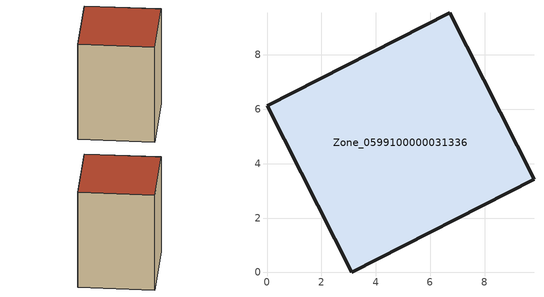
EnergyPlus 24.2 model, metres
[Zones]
Zone_0599100000031336
 floor ground (C_G): 0,6.14 6.72,9.56 9.82,3.43 3.11,0 z3.35
 wall outside (C_F): 6.72,9.56 0,6.14 3.11,0 9.82,3.43 6.72,9.56 z3.35:12.8
 roof outside (C_R): 3.11,0 9.82,3.43 6.72,9.56 0,6.14 z12.8
[BUILDING]
Pand.0599100000031336: North Axis=0; Terrain=City; Loads Convergence Tolerance Value=0.04; Temperature Convergence Tolerance Value=0.4; Solar Distribution=FullExterior; Maximum Number of Warmup Days=25; Minimum Number of Warmup Days=1
[Site:Location]
Rotterdam.The.Hague.AP_ZH_NLD Design_Conditions: Latitude=51.96; Longitude=4.45; Time Zone=1; Elevation=-4.5
[SITE:GROUNDTEMPERATURE:BUILDINGSURFACE]
18, 18, 18, 18, 18, 18, 18, 18, 18, 18, 18, 18
[MATERIAL] Thermal Absorptance=0.9; Solar Absorptance=0.7; Visible Absorptance=0.7
Name | Roughness | Thickness | Conductivity | Density | Specific Heat
G.TC.1946 | MediumSmooth | 0.15 | 1 | 540 | 1210
F.TC.1946 | Rough | 0.3 | 0.857143 | 1920 | 840
R.TC.1946 | MediumRough | 0.2 | 0.909091 | 1500 | 1000
[CONSTRUCTION]
C_G: G.TC.1946
C_F: F.TC.1946
C_R: R.TC.1946
[ZONE]
Zone_0599100000031336: Type=1; Multiplier=1; Ceiling Height=Autocalculate; Volume=Autocalculate; Floor Area=autocalculate; Part of Total Floor Area=Yes
[ZONEINFILTRATION:DESIGNFLOWRATE]
Infil_Zone_0599100000031336: Zone or ZoneList or Space or SpaceList=Zone_0599100000031336; Schedule=AlwaysOn; Design Flow Rate Calculation Method=Flow/Area; Flow Rate per Floor Area=0.003; Constant Term Coefficient=1; Temperature Term Coefficient=0; Velocity Term Coefficient=0; Velocity Squared Term Coefficient=0
[HVACTEMPLATE:ZONE:IDEALLOADSAIRSYSTEM]
Zone_0599100000031336: Maximum Heating Supply Air Temperature=50; Minimum Cooling Supply Air Temperature=13; Maximum Heating Supply Air Humidity Ratio=0.0156; Minimum Cooling Supply Air Humidity Ratio=0.0077; Heating Limit=NoLimit; Cooling Limit=NoLimit; Dehumidification Control Type=ConstantSensibleHeatRatio; Cooling Sensible Heat Ratio=0.7; Dehumidification Setpoint=60; Humidification Control Type=None; Humidification Setpoint=30; Outdoor Air Method=None; Outdoor Air Flow Rate per Person=0.00944; Outdoor Air Flow Rate per Zone Floor Area=0; Outdoor Air Flow Rate per Zone=0; Demand Controlled Ventilation Type=None; Outdoor Air Economizer Type=NoEconomizer; Heat Recovery Type=None; Sensible Heat Recovery Effectiveness=0.7; Latent Heat Recovery Effectiveness=0.65
[ZONECONTROL:THERMOSTAT]
ThermostatControl_Zone_0599100000031336: Zone or ZoneList=Zone_0599100000031336; Control Type Schedule=DualSetpointControlType; Control 1=Thermostat_Zone_0599100000031336; Temperature Difference Between Cutout And Setpoint=0
[THERMOSTATSETPOINT:DUALSETPOINT]
Thermostat_Zone_0599100000031336: Heating Setpoint Temperature Schedule=HeatingSetpoint_Zone_0599100000031336; Cooling Setpoint Temperature Schedule=CoolingSetpoint_Zone_0599100000031336
[SCHEDULE:COMPACT]
HeatingSetpoint_Zone_0599100000031336: Through: 12/31, For: AllDays, Until: 24:00, 21
CoolingSetpoint_Zone_0599100000031336: Through: 12/31, For: AllDays, Until: 24:00, 24
DualSetpointControlType: Through: 12/31, For: AllDays, Until: 24:00, 4
AlwaysOn: Through: 12/31, For: AllDays, Until: 24:00, 1
